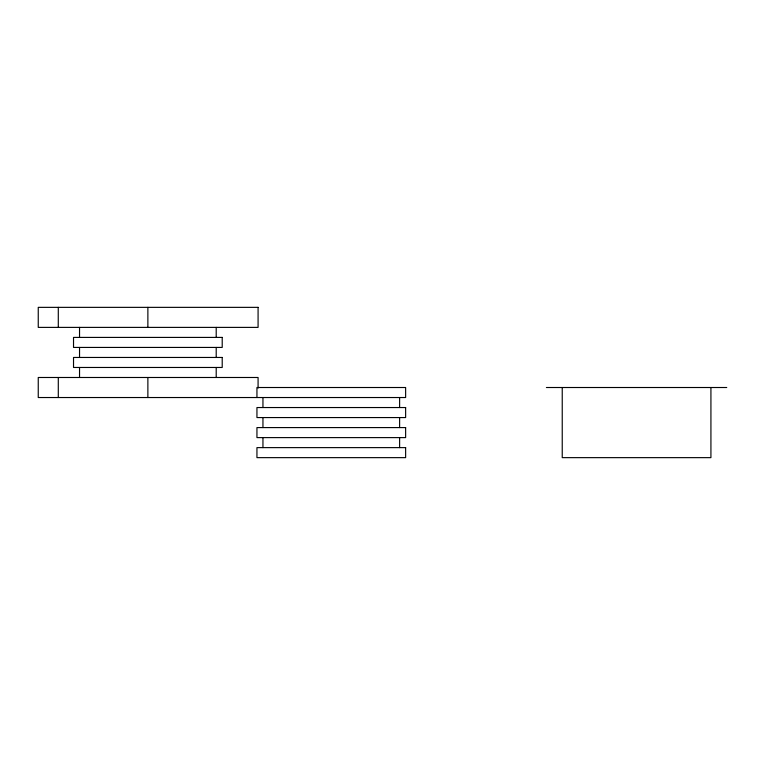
<?xml version="1.0" encoding="UTF-8"?>
<svg xmlns="http://www.w3.org/2000/svg" width="765" height="765" viewBox="0 0 765 765"><rect width="100%" height="100%" fill="white"/><g stroke="black" fill="none" stroke-linecap="round" stroke-linejoin="round"><path stroke-width="1.15" d="M546.401 387.511L726.75 387.511M710.924 387.511L710.924 457.642L562.237 457.642L562.237 387.511M399.617 397.532L399.617 407.544M399.617 417.566L399.617 427.587M399.617 437.609L399.617 447.621M262.95 397.532L262.95 407.544M262.95 417.566L262.95 427.587M262.95 437.609L262.95 447.621M258.082 388.104L258.082 377.489L38.25 377.489L38.25 397.532L405.632 397.532L405.632 387.511L256.944 387.511L256.944 397.532M216.208 327.391L216.208 337.413M216.208 347.434L216.208 357.456M216.208 367.468L216.208 377.489M147.874 307.358L147.874 327.391M147.874 377.489L147.874 397.532M79.541 327.391L79.541 337.413M79.541 347.434L79.541 357.456M79.541 367.468L79.541 377.489M58.293 307.358L58.293 327.391M58.293 377.489L58.293 397.532M258.082 307.358L38.25 307.358L38.25 327.391L258.082 327.391L258.082 307.358M222.213 337.413L73.526 337.413L73.526 347.434L222.213 347.434L222.213 337.413M222.213 357.456L73.526 357.456L73.526 367.468L222.213 367.468L222.213 357.456M405.632 407.544L256.944 407.544L256.944 417.566L405.632 417.566L405.632 407.544M405.632 427.587L256.944 427.587L256.944 437.609L405.632 437.609L405.632 427.587M405.632 447.621L256.944 447.621L256.944 457.642L405.632 457.642L405.632 447.621"/></g></svg>
